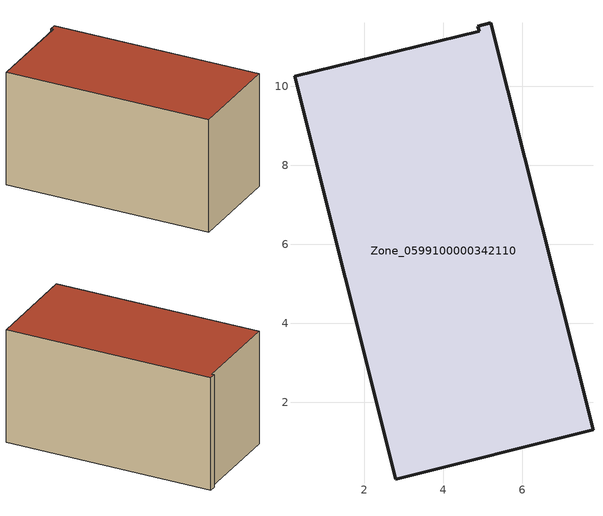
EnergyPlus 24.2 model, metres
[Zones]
Zone_0599100000342110
 floor ground (C_G): 5.2,11.61 7.79,1.31 2.8,0.06 0.23,10.26 4.91,11.4 4.88,11.52 z0
 wall outside (C_F): 7.79,1.31 5.2,11.61 4.88,11.52 4.91,11.4 0.23,10.26 2.8,0.06 7.79,1.31 z0:5.87
 roof outside (C_R): 4.91,11.4 0.23,10.26 2.8,0.06 7.79,1.31 5.2,11.61 4.88,11.52 z5.87
[BUILDING]
Pand.0599100000342110: North Axis=0; Terrain=City; Loads Convergence Tolerance Value=0.04; Temperature Convergence Tolerance Value=0.4; Solar Distribution=FullExterior; Maximum Number of Warmup Days=25; Minimum Number of Warmup Days=1
[Site:Location]
Rotterdam.The.Hague.AP_ZH_NLD Design_Conditions: Latitude=51.96; Longitude=4.45; Time Zone=1; Elevation=-4.5
[SITE:GROUNDTEMPERATURE:BUILDINGSURFACE]
18, 18, 18, 18, 18, 18, 18, 18, 18, 18, 18, 18
[MATERIAL] Thermal Absorptance=0.9; Solar Absorptance=0.7; Visible Absorptance=0.7
Name | Roughness | Thickness | Conductivity | Density | Specific Heat
G.TC.1992-2005 | MediumSmooth | 0.15 | 0.06 | 540 | 1210
F.TC.1992-2005 | Rough | 0.3 | 0.12 | 1920 | 840
R.TC.1992-2005 | MediumRough | 0.2 | 0.08 | 1500 | 1000
[CONSTRUCTION]
C_G: G.TC.1992-2005
C_F: F.TC.1992-2005
C_R: R.TC.1992-2005
[ZONE]
Zone_0599100000342110: Type=1; Multiplier=1; Ceiling Height=Autocalculate; Volume=Autocalculate; Floor Area=autocalculate; Part of Total Floor Area=Yes
[ZONEINFILTRATION:DESIGNFLOWRATE]
Infil_Zone_0599100000342110: Zone or ZoneList or Space or SpaceList=Zone_0599100000342110; Schedule=AlwaysOn; Design Flow Rate Calculation Method=Flow/Area; Flow Rate per Floor Area=0.0015; Constant Term Coefficient=1; Temperature Term Coefficient=0; Velocity Term Coefficient=0; Velocity Squared Term Coefficient=0
[HVACTEMPLATE:ZONE:IDEALLOADSAIRSYSTEM]
Zone_0599100000342110: Maximum Heating Supply Air Temperature=50; Minimum Cooling Supply Air Temperature=13; Maximum Heating Supply Air Humidity Ratio=0.0156; Minimum Cooling Supply Air Humidity Ratio=0.0077; Heating Limit=NoLimit; Cooling Limit=NoLimit; Dehumidification Control Type=ConstantSensibleHeatRatio; Cooling Sensible Heat Ratio=0.7; Dehumidification Setpoint=60; Humidification Control Type=None; Humidification Setpoint=30; Outdoor Air Method=None; Outdoor Air Flow Rate per Person=0.00944; Outdoor Air Flow Rate per Zone Floor Area=0; Outdoor Air Flow Rate per Zone=0; Demand Controlled Ventilation Type=None; Outdoor Air Economizer Type=NoEconomizer; Heat Recovery Type=None; Sensible Heat Recovery Effectiveness=0.7; Latent Heat Recovery Effectiveness=0.65
[ZONECONTROL:THERMOSTAT]
ThermostatControl_Zone_0599100000342110: Zone or ZoneList=Zone_0599100000342110; Control Type Schedule=DualSetpointControlType; Control 1=Thermostat_Zone_0599100000342110; Temperature Difference Between Cutout And Setpoint=0
[THERMOSTATSETPOINT:DUALSETPOINT]
Thermostat_Zone_0599100000342110: Heating Setpoint Temperature Schedule=HeatingSetpoint_Zone_0599100000342110; Cooling Setpoint Temperature Schedule=CoolingSetpoint_Zone_0599100000342110
[SCHEDULE:COMPACT]
HeatingSetpoint_Zone_0599100000342110: Through: 12/31, For: AllDays, Until: 24:00, 21
CoolingSetpoint_Zone_0599100000342110: Through: 12/31, For: AllDays, Until: 24:00, 24
DualSetpointControlType: Through: 12/31, For: AllDays, Until: 24:00, 4
AlwaysOn: Through: 12/31, For: AllDays, Until: 24:00, 1
